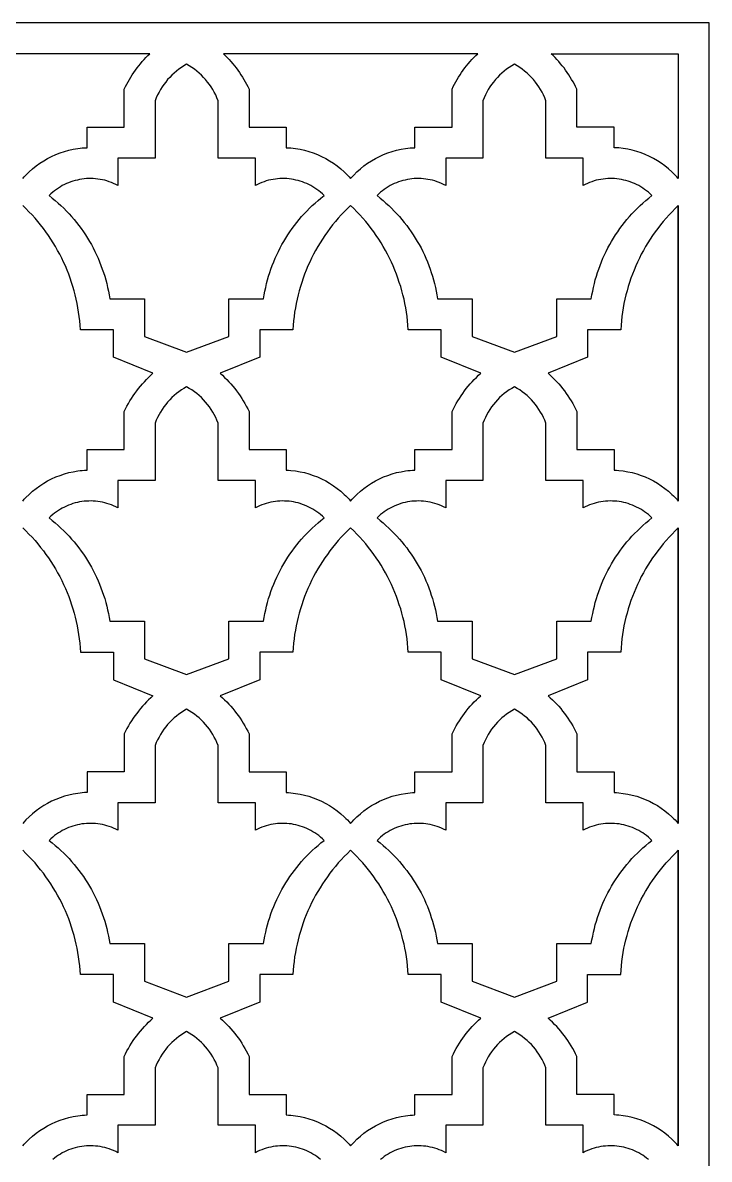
# Model space of a CAD drawing. Extents: x -87 to 87, y -146 to 146.
# Drawn here: x 0 to 86.5, y 2.7 to 145.8 of the extents above; entities that cross this region are included whole.
import ezdxf

# ---------------------------------------------------------------- set-up
doc = ezdxf.new("R2010")
doc.units = 0
doc.layers.get('0').update_dxf_attribs({"linetype": 'CONTINUOUS'})
doc.layers.add('COUCHE_1', color=18, linetype='CONTINUOUS')

msp = doc.modelspace()

# ---------------------------------------------------------------- linework, layer by layer
msp.add_lwpolyline([(-86.5, -145.85), (86.5, -145.85), (86.5, 145.85), (-86.5, 145.85)], close=True)
at = {"layer": 'COUCHE_1'}
for points in [[(0, 126.22), (0.19, 126.44), (0.39, 126.65), (0.81, 127.06), (1.24, 127.45), (1.69, 127.81), (2.15, 128.15), (2.64, 128.46), (3.13, 128.75), (3.64, 129.01), (4.17, 129.25), (4.7, 129.45), (5.25, 129.63), (5.8, 129.79), (6.37, 129.91), (6.94, 130.01), (7.22, 130.05), (7.51, 130.08), (7.8, 130.1), (8.1, 130.11), (8.1, 132.71), (12.79, 132.71), (12.79, 137.49), (12.94, 137.8), (13.1, 138.11), (13.27, 138.41), (13.44, 138.71), (13.62, 139.01), (13.81, 139.3), (14, 139.59), (14.2, 139.87), (14.41, 140.15), (14.62, 140.42), (14.84, 140.69), (15.07, 140.95), (15.3, 141.21), (15.53, 141.46), (15.78, 141.71), (16.03, 141.95), (-16.03, 141.95)], [(0, 85.61), (0.19, 85.83), (0.39, 86.05), (0.81, 86.45), (1.24, 86.84), (1.69, 87.2), (2.15, 87.54), (2.64, 87.85), (3.13, 88.14), (3.64, 88.4), (4.17, 88.64), (4.7, 88.84), (5.25, 89.03), (5.8, 89.18), (6.37, 89.3), (6.94, 89.4), (7.22, 89.44), (7.51, 89.47), (7.8, 89.49), (8.1, 89.5), (8.1, 92.1), (12.79, 92.1), (12.79, 96.88), (12.96, 97.22), (13.13, 97.56), (13.32, 97.89), (13.51, 98.22), (13.71, 98.54), (13.92, 98.86), (14.13, 99.17), (14.36, 99.47), (14.59, 99.77), (14.83, 100.07), (15.08, 100.35), (15.33, 100.64), (15.59, 100.91), (15.86, 101.18), (16.13, 101.44), (16.41, 101.7), (11.43, 103.71), (11.43, 107.18), (7.26, 107.18), (7.23, 107.74), (7.18, 108.29), (7.12, 108.85), (7.04, 109.4), (6.95, 109.94), (6.85, 110.49), (6.74, 111.03), (6.61, 111.57), (6.47, 112.1), (6.32, 112.63), (6.15, 113.15), (5.98, 113.68), (5.79, 114.19), (5.58, 114.7), (5.37, 115.21), (5.15, 115.71), (4.91, 116.21), (4.66, 116.7), (4.4, 117.18), (4.13, 117.66), (3.84, 118.13), (3.55, 118.59), (3.24, 119.05), (2.93, 119.5), (2.6, 119.95), (2.26, 120.38), (1.91, 120.81), (1.55, 121.23), (1.18, 121.65), (0.79, 122.05), (0.4, 122.45), (0, 122.83)], [(0, 82.22), (0.4, 81.84), (0.79, 81.44), (1.18, 81.04), (1.55, 80.62), (1.91, 80.2), (2.26, 79.77), (2.6, 79.34), (2.93, 78.89), (3.24, 78.44), (3.55, 77.98), (3.84, 77.52), (4.13, 77.05), (4.4, 76.57), (4.66, 76.09), (4.91, 75.6), (5.15, 75.1), (5.37, 74.6), (5.58, 74.09), (5.79, 73.58), (5.98, 73.07), (6.15, 72.55), (6.32, 72.02), (6.47, 71.49), (6.61, 70.96), (6.74, 70.42), (6.85, 69.88), (6.95, 69.34), (7.04, 68.79), (7.12, 68.24), (7.18, 67.69), (7.23, 67.13), (7.26, 66.57), (11.43, 66.57), (11.43, 63.1), (16.41, 61.09), (16.13, 60.83), (15.86, 60.57), (15.59, 60.3), (15.33, 60.03), (15.08, 59.75), (14.83, 59.46), (14.59, 59.16), (14.36, 58.86), (14.13, 58.56), (13.92, 58.25), (13.71, 57.93), (13.51, 57.61), (13.32, 57.28), (13.13, 56.95), (12.96, 56.61), (12.79, 56.27), (12.79, 51.49), (8.1, 51.49), (8.1, 48.9), (7.8, 48.88), (7.51, 48.86), (7.22, 48.83), (6.94, 48.79), (6.37, 48.7), (5.8, 48.57), (5.25, 48.42), (4.7, 48.24), (4.17, 48.03), (3.64, 47.79), (3.13, 47.53), (2.64, 47.24), (2.15, 46.93), (1.69, 46.59), (1.24, 46.23), (0.81, 45.85), (0.39, 45.44), (0.19, 45.22), (0, 45)], [(0, 4.4), (0.19, 4.61), (0.39, 4.83), (0.81, 5.24), (1.24, 5.62), (1.69, 5.98), (2.15, 6.32), (2.64, 6.64), (3.13, 6.92), (3.64, 7.18), (4.17, 7.42), (4.7, 7.63), (5.25, 7.81), (5.8, 7.96), (6.37, 8.09), (6.94, 8.18), (7.22, 8.22), (7.51, 8.25), (7.8, 8.27), (8.1, 8.29), (8.1, 10.88), (12.79, 10.88), (12.79, 15.66), (12.96, 16), (13.13, 16.34), (13.32, 16.67), (13.51, 17), (13.71, 17.32), (13.92, 17.64), (14.13, 17.95), (14.36, 18.26), (14.59, 18.55), (14.83, 18.85), (15.08, 19.14), (15.33, 19.42), (15.59, 19.69), (15.86, 19.96), (16.13, 20.23), (16.41, 20.48), (11.43, 22.49), (11.43, 25.96), (7.26, 25.96), (7.23, 26.52), (7.18, 27.08), (7.12, 27.63), (7.04, 28.18), (6.95, 28.73), (6.85, 29.27), (6.74, 29.81), (6.61, 30.35), (6.47, 30.88), (6.32, 31.41), (6.15, 31.94), (5.98, 32.46), (5.79, 32.97), (5.58, 33.49), (5.37, 33.99), (5.15, 34.49), (4.91, 34.99), (4.66, 35.48), (4.4, 35.96), (4.13, 36.44), (3.84, 36.91), (3.55, 37.38), (3.24, 37.83), (2.93, 38.29), (2.6, 38.73), (2.26, 39.17), (1.91, 39.59), (1.55, 40.02), (1.18, 40.43), (0.79, 40.83), (0.4, 41.23), (0, 41.62)], [(37.52, 2.67), (37.29, 2.86), (37.05, 3.03), (36.81, 3.2), (36.56, 3.36), (36.31, 3.5), (36.05, 3.64), (35.79, 3.76), (35.52, 3.87), (35.25, 3.97), (34.97, 4.07), (34.69, 4.15), (34.41, 4.22), (34.13, 4.27), (33.85, 4.32), (33.56, 4.36), (33.27, 4.38), (32.99, 4.4), (32.7, 4.4), (32.41, 4.39), (32.12, 4.37), (31.83, 4.34), (31.54, 4.29), (31.26, 4.24), (30.97, 4.17), (30.69, 4.1), (30.41, 4.01), (30.13, 3.9), (29.85, 3.79), (29.58, 3.67), (29.31, 3.53), (29.31, 6.99), (24.62, 6.99), (24.62, 14.21), (24.47, 14.57), (24.31, 14.92), (24.14, 15.27), (23.95, 15.6), (23.74, 15.93), (23.52, 16.25), (23.29, 16.55), (23.04, 16.85), (22.79, 17.14), (22.52, 17.41), (22.23, 17.67), (21.94, 17.92), (21.63, 18.16), (21.32, 18.38), (20.99, 18.59), (20.65, 18.78), (20.31, 18.59), (19.99, 18.38), (19.67, 18.16), (19.36, 17.92), (19.07, 17.67), (18.79, 17.41), (18.52, 17.14), (18.26, 16.85), (18.01, 16.55), (17.78, 16.25), (17.56, 15.93), (17.36, 15.6), (17.17, 15.27), (16.99, 14.92), (16.83, 14.57), (16.68, 14.21), (16.68, 6.99), (11.99, 6.99), (11.99, 3.53), (11.72, 3.67), (11.45, 3.79), (11.17, 3.9), (10.9, 4.01), (10.61, 4.1), (10.33, 4.17), (10.05, 4.24), (9.76, 4.29), (9.47, 4.34), (9.18, 4.37), (8.89, 4.39), (8.61, 4.4), (8.32, 4.4), (8.03, 4.38), (7.74, 4.36), (7.45, 4.32), (7.17, 4.27), (6.89, 4.22), (6.61, 4.15), (6.33, 4.07), (6.06, 3.97), (5.78, 3.87), (5.52, 3.76), (5.25, 3.64), (4.99, 3.5), (4.74, 3.36), (4.49, 3.2), (4.25, 3.03), (4.01, 2.86), (3.78, 2.67)], [(78.83, 2.67), (78.59, 2.86), (78.36, 3.03), (78.11, 3.2), (77.86, 3.36), (77.61, 3.5), (77.35, 3.64), (77.09, 3.76), (76.82, 3.87), (76.55, 3.97), (76.27, 4.07), (76, 4.15), (75.72, 4.22), (75.43, 4.27), (75.15, 4.32), (74.86, 4.36), (74.58, 4.38), (74.29, 4.4), (74, 4.4), (73.71, 4.39), (73.42, 4.37), (73.13, 4.34), (72.85, 4.29), (72.56, 4.24), (72.27, 4.17), (71.99, 4.1), (71.71, 4.01), (71.43, 3.9), (71.15, 3.79), (70.88, 3.67), (70.61, 3.53), (70.61, 6.99), (65.92, 6.99), (65.92, 14.21), (65.77, 14.57), (65.61, 14.92), (65.44, 15.27), (65.25, 15.6), (65.04, 15.93), (64.82, 16.25), (64.59, 16.55), (64.35, 16.85), (64.09, 17.14), (63.82, 17.41), (63.54, 17.67), (63.24, 17.92), (62.93, 18.16), (62.62, 18.38), (62.29, 18.59), (61.95, 18.78), (61.62, 18.59), (61.29, 18.38), (60.97, 18.16), (60.67, 17.92), (60.37, 17.67), (60.09, 17.41), (59.82, 17.14), (59.56, 16.85), (59.31, 16.55), (59.08, 16.25), (58.86, 15.93), (58.66, 15.6), (58.47, 15.27), (58.29, 14.92), (58.13, 14.57), (57.99, 14.21), (57.99, 6.99), (53.29, 6.99), (53.29, 3.53), (53.03, 3.67), (52.75, 3.79), (52.48, 3.9), (52.2, 4.01), (51.92, 4.1), (51.63, 4.17), (51.35, 4.24), (51.06, 4.29), (50.77, 4.34), (50.49, 4.37), (50.2, 4.39), (49.91, 4.4), (49.62, 4.4), (49.33, 4.38), (49.04, 4.36), (48.76, 4.32), (48.47, 4.27), (48.19, 4.22), (47.91, 4.15), (47.63, 4.07), (47.36, 3.97), (47.09, 3.87), (46.82, 3.76), (46.56, 3.64), (46.3, 3.5), (46.04, 3.36), (45.79, 3.2), (45.55, 3.03), (45.31, 2.86), (45.08, 2.67)]]:
    msp.add_lwpolyline(points, dxfattribs=at)
for points in [[(25.28, 141.95), (25.52, 141.71), (25.77, 141.46), (26.01, 141.21), (26.24, 140.95), (26.46, 140.69), (26.68, 140.42), (26.89, 140.15), (27.1, 139.87), (27.3, 139.59), (27.49, 139.3), (27.68, 139.01), (27.86, 138.71), (28.03, 138.41), (28.2, 138.11), (28.36, 137.8), (28.51, 137.49), (28.51, 132.71), (33.21, 132.71), (33.21, 130.11), (33.5, 130.1), (33.79, 130.08), (34.37, 130.01), (34.94, 129.91), (35.5, 129.79), (36.06, 129.63), (36.6, 129.45), (37.14, 129.25), (37.66, 129.01), (38.17, 128.75), (38.67, 128.46), (39.15, 128.15), (39.61, 127.81), (40.06, 127.45), (40.5, 127.06), (40.71, 126.86), (40.91, 126.65), (41.11, 126.44), (41.3, 126.22), (41.5, 126.44), (41.7, 126.65), (42.11, 127.06), (42.54, 127.45), (42.99, 127.81), (43.46, 128.15), (43.94, 128.46), (44.44, 128.75), (44.95, 129.01), (45.47, 129.25), (46, 129.45), (46.55, 129.63), (47.1, 129.79), (47.67, 129.91), (48.24, 130.01), (48.53, 130.05), (48.82, 130.08), (49.11, 130.1), (49.4, 130.11), (49.4, 132.71), (54.09, 132.71), (54.09, 137.49), (54.24, 137.8), (54.4, 138.11), (54.57, 138.41), (54.74, 138.71), (54.92, 139.01), (55.11, 139.3), (55.3, 139.59), (55.5, 139.87), (55.71, 140.15), (55.92, 140.42), (56.14, 140.69), (56.37, 140.95), (56.6, 141.21), (56.84, 141.46), (57.08, 141.71), (57.33, 141.95)], [(66.58, 141.95), (82.6, 141.95), (82.6, 126.22), (82.41, 126.44), (82.21, 126.65), (82.01, 126.86), (81.8, 127.06), (81.37, 127.45), (80.92, 127.81), (80.45, 128.15), (79.97, 128.46), (79.47, 128.75), (78.96, 129.01), (78.44, 129.25), (77.9, 129.45), (77.36, 129.63), (76.8, 129.79), (76.24, 129.91), (75.67, 130.01), (75.09, 130.08), (74.8, 130.1), (74.51, 130.11), (74.51, 132.71), (69.82, 132.71), (69.82, 137.49), (69.66, 137.8), (69.5, 138.11), (69.34, 138.41), (69.16, 138.71), (68.98, 139.01), (68.8, 139.3), (68.6, 139.59), (68.4, 139.87), (68.2, 140.15), (67.98, 140.42), (67.76, 140.69), (67.54, 140.95), (67.31, 141.21), (67.07, 141.46), (66.83, 141.71)], [(3.34, 124.08), (3.72, 123.77), (4.1, 123.46), (4.46, 123.14), (4.82, 122.81), (5.17, 122.48), (5.51, 122.13), (5.84, 121.78), (6.16, 121.43), (6.48, 121.06), (6.78, 120.69), (7.07, 120.31), (7.36, 119.92), (7.64, 119.53), (7.9, 119.13), (8.16, 118.73), (8.41, 118.31), (8.65, 117.9), (8.87, 117.48), (9.09, 117.05), (9.3, 116.61), (9.5, 116.18), (9.68, 115.73), (9.86, 115.29), (10.03, 114.83), (10.18, 114.38), (10.33, 113.92), (10.46, 113.45), (10.58, 112.99), (10.7, 112.51), (10.8, 112.04), (10.89, 111.56), (10.96, 111.08), (15.33, 111.08), (15.33, 106.34), (20.65, 104.35), (25.97, 106.34), (25.97, 111.08), (30.34, 111.08), (30.42, 111.56), (30.51, 112.04), (30.61, 112.51), (30.72, 112.99), (30.84, 113.45), (30.98, 113.92), (31.12, 114.38), (31.28, 114.83), (31.44, 115.29), (31.62, 115.73), (31.81, 116.18), (32, 116.61), (32.21, 117.05), (32.43, 117.48), (32.66, 117.9), (32.89, 118.31), (33.14, 118.73), (33.4, 119.13), (33.67, 119.53), (33.94, 119.92), (34.23, 120.31), (34.52, 120.69), (34.83, 121.06), (35.14, 121.43), (35.46, 121.78), (35.79, 122.13), (36.13, 122.48), (36.48, 122.81), (36.84, 123.14), (37.21, 123.46), (37.58, 123.77), (37.97, 124.08), (37.75, 124.3), (37.52, 124.49), (37.29, 124.68), (37.05, 124.86), (36.81, 125.03), (36.56, 125.18), (36.31, 125.33), (36.05, 125.46), (35.79, 125.59), (35.52, 125.7), (35.25, 125.8), (34.97, 125.89), (34.69, 125.97), (34.41, 126.04), (34.13, 126.1), (33.85, 126.15), (33.56, 126.18), (33.27, 126.21), (32.99, 126.22), (32.7, 126.22), (32.41, 126.22), (32.12, 126.2), (31.83, 126.16), (31.54, 126.12), (31.26, 126.07), (30.97, 126), (30.69, 125.92), (30.41, 125.83), (30.13, 125.73), (29.85, 125.62), (29.58, 125.49), (29.31, 125.35), (29.31, 128.81), (24.62, 128.81), (24.62, 136.03), (24.47, 136.4), (24.31, 136.75), (24.14, 137.09), (23.95, 137.43), (23.74, 137.76), (23.52, 138.07), (23.29, 138.38), (23.04, 138.68), (22.79, 138.96), (22.52, 139.23), (22.23, 139.5), (21.94, 139.75), (21.63, 139.98), (21.32, 140.2), (20.99, 140.41), (20.65, 140.61), (20.31, 140.41), (19.99, 140.2), (19.67, 139.98), (19.36, 139.75), (19.07, 139.5), (18.79, 139.23), (18.52, 138.96), (18.26, 138.68), (18.01, 138.38), (17.78, 138.07), (17.56, 137.76), (17.36, 137.43), (17.17, 137.09), (16.99, 136.75), (16.83, 136.4), (16.68, 136.03), (16.68, 128.81), (11.99, 128.81), (11.99, 125.35), (11.72, 125.49), (11.45, 125.62), (11.17, 125.73), (10.9, 125.83), (10.61, 125.92), (10.33, 126), (10.05, 126.07), (9.76, 126.12), (9.47, 126.16), (9.18, 126.2), (8.89, 126.22), (8.61, 126.22), (8.32, 126.22), (8.03, 126.21), (7.74, 126.18), (7.45, 126.15), (7.17, 126.1), (6.89, 126.04), (6.61, 125.97), (6.33, 125.89), (6.06, 125.8), (5.78, 125.7), (5.52, 125.59), (5.25, 125.46), (4.99, 125.33), (4.74, 125.18), (4.49, 125.03), (4.25, 124.86), (4.01, 124.68), (3.78, 124.49), (3.55, 124.3)], [(52.27, 111.08), (56.63, 111.08), (56.63, 106.34), (61.95, 104.35), (67.28, 106.34), (67.28, 111.08), (71.64, 111.08), (71.72, 111.56), (71.81, 112.04), (71.91, 112.51), (72.02, 112.99), (72.14, 113.45), (72.28, 113.92), (72.42, 114.38), (72.58, 114.83), (72.74, 115.29), (72.92, 115.73), (73.11, 116.18), (73.31, 116.61), (73.51, 117.05), (73.73, 117.48), (73.96, 117.9), (74.2, 118.31), (74.44, 118.73), (74.7, 119.13), (74.97, 119.53), (75.24, 119.92), (75.53, 120.31), (75.82, 120.69), (76.13, 121.06), (76.44, 121.43), (76.76, 121.78), (77.1, 122.13), (77.44, 122.48), (77.78, 122.81), (78.14, 123.14), (78.51, 123.46), (78.88, 123.77), (79.27, 124.08), (79.05, 124.3), (78.83, 124.49), (78.59, 124.68), (78.36, 124.86), (78.11, 125.03), (77.86, 125.18), (77.61, 125.33), (77.35, 125.46), (77.09, 125.59), (76.82, 125.7), (76.55, 125.8), (76.27, 125.89), (76, 125.97), (75.72, 126.04), (75.43, 126.1), (75.15, 126.15), (74.86, 126.18), (74.58, 126.21), (74.29, 126.22), (74, 126.22), (73.71, 126.22), (73.42, 126.2), (73.13, 126.16), (72.85, 126.12), (72.56, 126.07), (72.27, 126), (71.99, 125.92), (71.71, 125.83), (71.43, 125.73), (71.15, 125.62), (70.88, 125.49), (70.61, 125.35), (70.61, 128.81), (65.92, 128.81), (65.92, 136.03), (65.77, 136.4), (65.61, 136.75), (65.44, 137.09), (65.25, 137.43), (65.04, 137.76), (64.82, 138.07), (64.59, 138.38), (64.35, 138.68), (64.09, 138.96), (63.82, 139.23), (63.54, 139.5), (63.24, 139.75), (62.93, 139.98), (62.62, 140.2), (62.29, 140.41), (61.95, 140.61), (61.62, 140.41), (61.29, 140.2), (60.97, 139.98), (60.67, 139.75), (60.37, 139.5), (60.09, 139.23), (59.82, 138.96), (59.56, 138.68), (59.31, 138.38), (59.08, 138.07), (58.86, 137.76), (58.66, 137.43), (58.47, 137.09), (58.29, 136.75), (58.13, 136.4), (57.99, 136.03), (57.99, 128.81), (53.29, 128.81), (53.29, 125.35), (53.03, 125.49), (52.75, 125.62), (52.48, 125.73), (52.2, 125.83), (51.92, 125.92), (51.63, 126), (51.35, 126.07), (51.06, 126.12), (50.77, 126.16), (50.49, 126.2), (50.2, 126.22), (49.91, 126.22), (49.62, 126.22), (49.33, 126.21), (49.04, 126.18), (48.76, 126.15), (48.47, 126.1), (48.19, 126.04), (47.91, 125.97), (47.63, 125.89), (47.36, 125.8), (47.09, 125.7), (46.82, 125.59), (46.56, 125.46), (46.3, 125.33), (46.04, 125.18), (45.79, 125.03), (45.55, 124.86), (45.31, 124.68), (45.08, 124.49), (44.85, 124.3), (44.64, 124.08), (45.03, 123.77), (45.4, 123.46), (45.76, 123.14), (46.12, 122.81), (46.47, 122.48), (46.81, 122.13), (47.14, 121.78), (47.46, 121.43), (47.78, 121.06), (48.08, 120.69), (48.38, 120.31), (48.66, 119.92), (48.94, 119.53), (49.21, 119.13), (49.46, 118.73), (49.71, 118.31), (49.95, 117.9), (50.18, 117.48), (50.39, 117.05), (50.6, 116.61), (50.8, 116.18), (50.99, 115.73), (51.16, 115.29), (51.33, 114.83), (51.48, 114.38), (51.63, 113.92), (51.76, 113.45), (51.89, 112.99), (52, 112.51), (52.1, 112.04), (52.19, 111.56)], [(33.21, 89.5), (33.5, 89.49), (33.79, 89.47), (34.37, 89.4), (34.94, 89.3), (35.5, 89.18), (36.06, 89.03), (36.6, 88.84), (37.14, 88.64), (37.66, 88.4), (38.17, 88.14), (38.67, 87.85), (39.15, 87.54), (39.61, 87.2), (40.06, 86.84), (40.5, 86.45), (40.71, 86.25), (40.91, 86.05), (41.11, 85.83), (41.3, 85.61), (41.5, 85.83), (41.7, 86.05), (42.11, 86.45), (42.54, 86.84), (42.99, 87.2), (43.46, 87.54), (43.94, 87.85), (44.44, 88.14), (44.95, 88.4), (45.47, 88.64), (46, 88.84), (46.55, 89.03), (47.1, 89.18), (47.67, 89.3), (48.24, 89.4), (48.53, 89.44), (48.82, 89.47), (49.11, 89.49), (49.4, 89.5), (49.4, 92.1), (54.09, 92.1), (54.09, 96.88), (54.26, 97.22), (54.43, 97.56), (54.62, 97.89), (54.81, 98.22), (55.01, 98.54), (55.22, 98.86), (55.44, 99.17), (55.66, 99.47), (55.89, 99.77), (56.13, 100.07), (56.38, 100.35), (56.63, 100.64), (56.89, 100.91), (57.16, 101.18), (57.43, 101.44), (57.72, 101.7), (52.73, 103.71), (52.73, 107.18), (48.57, 107.18), (48.53, 107.74), (48.48, 108.29), (48.42, 108.85), (48.34, 109.4), (48.25, 109.94), (48.15, 110.49), (48.04, 111.03), (47.91, 111.57), (47.77, 112.1), (47.62, 112.63), (47.45, 113.15), (47.28, 113.68), (47.09, 114.19), (46.89, 114.7), (46.67, 115.21), (46.45, 115.71), (46.21, 116.21), (45.96, 116.7), (45.7, 117.18), (45.43, 117.66), (45.15, 118.13), (44.85, 118.59), (44.55, 119.05), (44.23, 119.5), (43.9, 119.95), (43.56, 120.38), (43.21, 120.81), (42.85, 121.23), (42.48, 121.65), (42.1, 122.05), (41.7, 122.45), (41.3, 122.83), (40.9, 122.45), (40.51, 122.05), (40.13, 121.65), (39.75, 121.23), (39.39, 120.81), (39.04, 120.38), (38.7, 119.95), (38.38, 119.5), (38.06, 119.05), (37.75, 118.59), (37.46, 118.13), (37.18, 117.66), (36.9, 117.18), (36.64, 116.7), (36.39, 116.21), (36.16, 115.71), (35.93, 115.21), (35.72, 114.7), (35.52, 114.19), (35.33, 113.68), (35.15, 113.15), (34.99, 112.63), (34.83, 112.1), (34.69, 111.57), (34.57, 111.03), (34.45, 110.49), (34.35, 109.94), (34.26, 109.4), (34.19, 108.85), (34.12, 108.29), (34.07, 107.74), (34.04, 107.18), (29.87, 107.18), (29.87, 103.71), (24.89, 101.7), (25.17, 101.44), (25.44, 101.18), (25.71, 100.91), (25.97, 100.64), (26.23, 100.35), (26.47, 100.07), (26.71, 99.77), (26.94, 99.47), (27.17, 99.17), (27.38, 98.86), (27.59, 98.54), (27.79, 98.22), (27.99, 97.89), (28.17, 97.56), (28.35, 97.22), (28.51, 96.88), (28.51, 92.1), (33.21, 92.1)], [(82.6, 85.61), (82.6, 122.83), (82.2, 122.45), (81.81, 122.05), (81.43, 121.65), (81.06, 121.23), (80.7, 120.81), (80.35, 120.38), (80.01, 119.95), (79.68, 119.5), (79.36, 119.05), (79.06, 118.59), (78.76, 118.13), (78.48, 117.66), (78.21, 117.18), (77.94, 116.7), (77.7, 116.21), (77.46, 115.71), (77.23, 115.21), (77.02, 114.7), (76.82, 114.19), (76.63, 113.68), (76.45, 113.15), (76.29, 112.63), (76.14, 112.1), (76, 111.57), (75.87, 111.03), (75.75, 110.49), (75.65, 109.94), (75.56, 109.4), (75.49, 108.85), (75.43, 108.29), (75.38, 107.74), (75.34, 107.18), (71.17, 107.18), (71.17, 103.71), (66.19, 101.7), (66.47, 101.44), (66.75, 101.18), (67.01, 100.91), (67.28, 100.64), (67.53, 100.35), (67.78, 100.07), (68.01, 99.77), (68.25, 99.47), (68.47, 99.17), (68.69, 98.86), (68.9, 98.54), (69.1, 98.22), (69.29, 97.89), (69.47, 97.56), (69.65, 97.22), (69.82, 96.88), (69.82, 92.1), (74.51, 92.1), (74.51, 89.5), (74.8, 89.49), (75.09, 89.47), (75.67, 89.4), (76.24, 89.3), (76.8, 89.18), (77.36, 89.03), (77.9, 88.84), (78.44, 88.64), (78.96, 88.4), (79.47, 88.14), (79.97, 87.85), (80.45, 87.54), (80.92, 87.2), (81.37, 86.84), (81.8, 86.45), (82.01, 86.25), (82.21, 86.05), (82.41, 85.83), (82.6, 85.61), (82.6, 122.83)], [(10.96, 70.47), (15.33, 70.47), (15.33, 65.73), (20.65, 63.74), (25.97, 65.73), (25.97, 70.47), (30.34, 70.47), (30.42, 70.95), (30.51, 71.43), (30.61, 71.9), (30.72, 72.38), (30.84, 72.84), (30.98, 73.31), (31.12, 73.77), (31.28, 74.23), (31.44, 74.68), (31.62, 75.13), (31.81, 75.57), (32, 76.01), (32.21, 76.44), (32.43, 76.87), (32.66, 77.29), (32.89, 77.71), (33.14, 78.12), (33.4, 78.52), (33.67, 78.92), (33.94, 79.31), (34.23, 79.7), (34.52, 80.08), (34.83, 80.45), (35.14, 80.82), (35.46, 81.18), (35.79, 81.53), (36.13, 81.87), (36.48, 82.21), (36.84, 82.53), (37.21, 82.85), (37.58, 83.16), (37.97, 83.47), (37.75, 83.69), (37.52, 83.89), (37.29, 84.07), (37.05, 84.25), (36.81, 84.42), (36.56, 84.57), (36.31, 84.72), (36.05, 84.85), (35.79, 84.98), (35.52, 85.09), (35.25, 85.19), (34.97, 85.28), (34.69, 85.36), (34.41, 85.43), (34.13, 85.49), (33.85, 85.54), (33.56, 85.58), (33.27, 85.6), (32.99, 85.61), (32.7, 85.62), (32.41, 85.61), (32.12, 85.59), (31.83, 85.56), (31.54, 85.51), (31.26, 85.46), (30.97, 85.39), (30.69, 85.31), (30.41, 85.22), (30.13, 85.12), (29.85, 85.01), (29.58, 84.88), (29.31, 84.75), (29.31, 88.2), (24.62, 88.2), (24.62, 95.43), (24.47, 95.79), (24.31, 96.14), (24.14, 96.49), (23.95, 96.82), (23.74, 97.15), (23.52, 97.47), (23.29, 97.77), (23.04, 98.07), (22.79, 98.35), (22.52, 98.63), (22.23, 98.89), (21.94, 99.14), (21.63, 99.37), (21.32, 99.6), (20.99, 99.8), (20.65, 100), (20.31, 99.8), (19.99, 99.6), (19.67, 99.37), (19.36, 99.14), (19.07, 98.89), (18.79, 98.63), (18.52, 98.35), (18.26, 98.07), (18.01, 97.77), (17.78, 97.47), (17.56, 97.15), (17.36, 96.82), (17.17, 96.49), (16.99, 96.14), (16.83, 95.79), (16.68, 95.43), (16.68, 88.2), (11.99, 88.2), (11.99, 84.75), (11.72, 84.88), (11.45, 85.01), (11.17, 85.12), (10.9, 85.22), (10.61, 85.31), (10.33, 85.39), (10.05, 85.46), (9.76, 85.51), (9.47, 85.56), (9.18, 85.59), (8.89, 85.61), (8.61, 85.62), (8.32, 85.61), (8.03, 85.6), (7.74, 85.58), (7.45, 85.54), (7.17, 85.49), (6.89, 85.43), (6.61, 85.36), (6.33, 85.28), (6.06, 85.19), (5.78, 85.09), (5.52, 84.98), (5.25, 84.85), (4.99, 84.72), (4.74, 84.57), (4.49, 84.42), (4.25, 84.25), (4.01, 84.07), (3.78, 83.89), (3.55, 83.69), (3.34, 83.47), (3.72, 83.16), (4.1, 82.85), (4.46, 82.53), (4.82, 82.21), (5.17, 81.87), (5.51, 81.53), (5.84, 81.18), (6.16, 80.82), (6.48, 80.45), (6.78, 80.08), (7.07, 79.7), (7.36, 79.31), (7.64, 78.92), (7.9, 78.52), (8.16, 78.12), (8.41, 77.71), (8.65, 77.29), (8.87, 76.87), (9.09, 76.44), (9.3, 76.01), (9.5, 75.57), (9.68, 75.13), (9.86, 74.68), (10.03, 74.23), (10.18, 73.77), (10.33, 73.31), (10.46, 72.84), (10.58, 72.38), (10.7, 71.9), (10.8, 71.43), (10.89, 70.95)], [(52.27, 70.47), (56.63, 70.47), (56.63, 65.73), (61.95, 63.74), (67.28, 65.73), (67.28, 70.47), (71.64, 70.47), (71.72, 70.95), (71.81, 71.43), (71.91, 71.9), (72.02, 72.38), (72.14, 72.84), (72.28, 73.31), (72.42, 73.77), (72.58, 74.23), (72.74, 74.68), (72.92, 75.13), (73.11, 75.57), (73.31, 76.01), (73.51, 76.44), (73.73, 76.87), (73.96, 77.29), (74.2, 77.71), (74.44, 78.12), (74.7, 78.52), (74.97, 78.92), (75.24, 79.31), (75.53, 79.7), (75.82, 80.08), (76.13, 80.45), (76.44, 80.82), (76.76, 81.18), (77.1, 81.53), (77.44, 81.87), (77.78, 82.21), (78.14, 82.53), (78.51, 82.85), (78.88, 83.16), (79.27, 83.47), (79.05, 83.69), (78.83, 83.89), (78.59, 84.07), (78.36, 84.25), (78.11, 84.42), (77.86, 84.57), (77.61, 84.72), (77.35, 84.85), (77.09, 84.98), (76.82, 85.09), (76.55, 85.19), (76.27, 85.28), (76, 85.36), (75.72, 85.43), (75.43, 85.49), (75.15, 85.54), (74.86, 85.58), (74.58, 85.6), (74.29, 85.61), (74, 85.62), (73.71, 85.61), (73.42, 85.59), (73.13, 85.56), (72.85, 85.51), (72.56, 85.46), (72.27, 85.39), (71.99, 85.31), (71.71, 85.22), (71.43, 85.12), (71.15, 85.01), (70.88, 84.88), (70.61, 84.75), (70.61, 88.2), (65.92, 88.2), (65.92, 95.43), (65.77, 95.79), (65.61, 96.14), (65.44, 96.49), (65.25, 96.82), (65.04, 97.15), (64.82, 97.47), (64.59, 97.77), (64.35, 98.07), (64.09, 98.35), (63.82, 98.63), (63.54, 98.89), (63.24, 99.14), (62.93, 99.37), (62.62, 99.6), (62.29, 99.8), (61.95, 100), (61.62, 99.8), (61.29, 99.6), (60.97, 99.37), (60.67, 99.14), (60.37, 98.89), (60.09, 98.63), (59.82, 98.35), (59.56, 98.07), (59.31, 97.77), (59.08, 97.47), (58.86, 97.15), (58.66, 96.82), (58.47, 96.49), (58.29, 96.14), (58.13, 95.79), (57.99, 95.43), (57.99, 88.2), (53.29, 88.2), (53.29, 84.75), (53.03, 84.88), (52.75, 85.01), (52.48, 85.12), (52.2, 85.22), (51.92, 85.31), (51.63, 85.39), (51.35, 85.46), (51.06, 85.51), (50.77, 85.56), (50.49, 85.59), (50.2, 85.61), (49.91, 85.62), (49.62, 85.61), (49.33, 85.6), (49.04, 85.58), (48.76, 85.54), (48.47, 85.49), (48.19, 85.43), (47.91, 85.36), (47.63, 85.28), (47.36, 85.19), (47.09, 85.09), (46.82, 84.98), (46.56, 84.85), (46.3, 84.72), (46.04, 84.57), (45.79, 84.42), (45.55, 84.25), (45.31, 84.07), (45.08, 83.89), (44.85, 83.69), (44.64, 83.47), (45.03, 83.16), (45.4, 82.85), (45.76, 82.53), (46.12, 82.21), (46.47, 81.87), (46.81, 81.53), (47.14, 81.18), (47.46, 80.82), (47.78, 80.45), (48.08, 80.08), (48.38, 79.7), (48.66, 79.31), (48.94, 78.92), (49.21, 78.52), (49.46, 78.12), (49.71, 77.71), (49.95, 77.29), (50.18, 76.87), (50.39, 76.44), (50.6, 76.01), (50.8, 75.57), (50.99, 75.13), (51.16, 74.68), (51.33, 74.23), (51.48, 73.77), (51.63, 73.31), (51.76, 72.84), (51.89, 72.38), (52, 71.9), (52.1, 71.43), (52.19, 70.95)], [(33.21, 48.9), (33.5, 48.88), (33.79, 48.86), (34.37, 48.79), (34.94, 48.7), (35.5, 48.57), (36.06, 48.42), (36.6, 48.24), (37.14, 48.03), (37.66, 47.79), (38.17, 47.53), (38.67, 47.24), (39.15, 46.93), (39.61, 46.59), (40.06, 46.23), (40.5, 45.85), (40.71, 45.64), (40.91, 45.44), (41.11, 45.22), (41.3, 45), (41.5, 45.22), (41.7, 45.44), (42.11, 45.85), (42.54, 46.23), (42.99, 46.59), (43.46, 46.93), (43.94, 47.24), (44.44, 47.53), (44.95, 47.79), (45.47, 48.03), (46, 48.24), (46.55, 48.42), (47.1, 48.57), (47.67, 48.7), (48.24, 48.79), (48.53, 48.83), (48.82, 48.86), (49.11, 48.88), (49.4, 48.9), (49.4, 51.49), (54.09, 51.49), (54.09, 56.27), (54.26, 56.61), (54.43, 56.95), (54.62, 57.28), (54.81, 57.61), (55.01, 57.93), (55.22, 58.25), (55.44, 58.56), (55.66, 58.86), (55.89, 59.16), (56.13, 59.46), (56.38, 59.75), (56.63, 60.03), (56.89, 60.3), (57.16, 60.57), (57.43, 60.83), (57.72, 61.09), (52.73, 63.1), (52.73, 66.57), (48.57, 66.57), (48.53, 67.13), (48.48, 67.69), (48.42, 68.24), (48.34, 68.79), (48.25, 69.34), (48.15, 69.88), (48.04, 70.42), (47.91, 70.96), (47.77, 71.49), (47.62, 72.02), (47.45, 72.55), (47.28, 73.07), (47.09, 73.58), (46.89, 74.09), (46.67, 74.6), (46.45, 75.1), (46.21, 75.6), (45.96, 76.09), (45.7, 76.57), (45.43, 77.05), (45.15, 77.52), (44.85, 77.98), (44.55, 78.44), (44.23, 78.89), (43.9, 79.34), (43.56, 79.77), (43.21, 80.2), (42.85, 80.62), (42.48, 81.04), (42.1, 81.44), (41.7, 81.84), (41.3, 82.22), (40.9, 81.84), (40.51, 81.44), (40.13, 81.04), (39.75, 80.62), (39.39, 80.2), (39.04, 79.77), (38.7, 79.34), (38.38, 78.89), (38.06, 78.44), (37.75, 77.98), (37.46, 77.52), (37.18, 77.05), (36.9, 76.57), (36.64, 76.09), (36.39, 75.6), (36.16, 75.1), (35.93, 74.6), (35.72, 74.09), (35.52, 73.58), (35.33, 73.07), (35.15, 72.55), (34.99, 72.02), (34.83, 71.49), (34.69, 70.96), (34.57, 70.42), (34.45, 69.88), (34.35, 69.34), (34.26, 68.79), (34.19, 68.24), (34.12, 67.69), (34.07, 67.13), (34.04, 66.57), (29.87, 66.57), (29.87, 63.1), (24.89, 61.09), (25.17, 60.83), (25.44, 60.57), (25.71, 60.3), (25.97, 60.03), (26.23, 59.75), (26.47, 59.46), (26.71, 59.16), (26.94, 58.86), (27.17, 58.56), (27.38, 58.25), (27.59, 57.93), (27.79, 57.61), (27.99, 57.28), (28.17, 56.95), (28.35, 56.61), (28.51, 56.27), (28.51, 51.49), (33.21, 51.49)], [(82.6, 45), (82.6, 82.22), (82.2, 81.84), (81.81, 81.44), (81.43, 81.04), (81.06, 80.62), (80.7, 80.2), (80.35, 79.77), (80.01, 79.34), (79.68, 78.89), (79.36, 78.44), (79.06, 77.98), (78.76, 77.52), (78.48, 77.05), (78.21, 76.57), (77.94, 76.09), (77.7, 75.6), (77.46, 75.1), (77.23, 74.6), (77.02, 74.09), (76.82, 73.58), (76.63, 73.07), (76.45, 72.55), (76.29, 72.02), (76.14, 71.49), (76, 70.96), (75.87, 70.42), (75.75, 69.88), (75.65, 69.34), (75.56, 68.79), (75.49, 68.24), (75.43, 67.69), (75.38, 67.13), (75.34, 66.57), (71.17, 66.57), (71.17, 63.1), (66.19, 61.09), (66.47, 60.83), (66.75, 60.57), (67.01, 60.3), (67.28, 60.03), (67.53, 59.75), (67.78, 59.46), (68.01, 59.16), (68.25, 58.86), (68.47, 58.56), (68.69, 58.25), (68.9, 57.93), (69.1, 57.61), (69.29, 57.28), (69.47, 56.95), (69.65, 56.61), (69.82, 56.27), (69.82, 51.49), (74.51, 51.49), (74.51, 48.9), (74.8, 48.88), (75.09, 48.86), (75.67, 48.79), (76.24, 48.7), (76.8, 48.57), (77.36, 48.42), (77.9, 48.24), (78.44, 48.03), (78.96, 47.79), (79.47, 47.53), (79.97, 47.24), (80.45, 46.93), (80.92, 46.59), (81.37, 46.23), (81.8, 45.85), (82.01, 45.64), (82.21, 45.44), (82.41, 45.22), (82.6, 45), (82.6, 82.22)], [(10.96, 29.86), (15.33, 29.86), (15.33, 25.12), (20.65, 23.13), (25.97, 25.12), (25.97, 29.86), (30.34, 29.86), (30.42, 30.34), (30.51, 30.82), (30.61, 31.3), (30.72, 31.77), (30.84, 32.24), (30.98, 32.7), (31.12, 33.16), (31.28, 33.62), (31.44, 34.07), (31.62, 34.52), (31.81, 34.96), (32, 35.4), (32.21, 35.83), (32.43, 36.26), (32.66, 36.68), (32.89, 37.1), (33.14, 37.51), (33.4, 37.91), (33.67, 38.31), (33.94, 38.7), (34.23, 39.09), (34.52, 39.47), (34.83, 39.84), (35.14, 40.21), (35.46, 40.57), (35.79, 40.92), (36.13, 41.26), (36.48, 41.6), (36.84, 41.92), (37.21, 42.24), (37.58, 42.56), (37.97, 42.87), (37.75, 43.08), (37.52, 43.28), (37.29, 43.46), (37.05, 43.64), (36.81, 43.81), (36.56, 43.96), (36.31, 44.11), (36.05, 44.24), (35.79, 44.37), (35.52, 44.48), (35.25, 44.58), (34.97, 44.67), (34.69, 44.76), (34.41, 44.82), (34.13, 44.88), (33.85, 44.93), (33.56, 44.97), (33.27, 44.99), (32.99, 45.01), (32.7, 45.01), (32.41, 45), (32.12, 44.98), (31.83, 44.95), (31.54, 44.9), (31.26, 44.85), (30.97, 44.78), (30.69, 44.7), (30.41, 44.61), (30.13, 44.51), (29.85, 44.4), (29.58, 44.27), (29.31, 44.14), (29.31, 47.59), (24.62, 47.59), (24.62, 54.82), (24.47, 55.18), (24.31, 55.53), (24.14, 55.88), (23.95, 56.21), (23.74, 56.54), (23.52, 56.86), (23.29, 57.16), (23.04, 57.46), (22.79, 57.74), (22.52, 58.02), (22.23, 58.28), (21.94, 58.53), (21.63, 58.76), (21.32, 58.99), (20.99, 59.2), (20.65, 59.39), (20.31, 59.2), (19.99, 58.99), (19.67, 58.76), (19.36, 58.53), (19.07, 58.28), (18.79, 58.02), (18.52, 57.74), (18.26, 57.46), (18.01, 57.16), (17.78, 56.86), (17.56, 56.54), (17.36, 56.21), (17.17, 55.88), (16.99, 55.53), (16.83, 55.18), (16.68, 54.82), (16.68, 47.59), (11.99, 47.59), (11.99, 44.14), (11.72, 44.27), (11.45, 44.4), (11.17, 44.51), (10.9, 44.61), (10.61, 44.7), (10.33, 44.78), (10.05, 44.85), (9.76, 44.9), (9.47, 44.95), (9.18, 44.98), (8.89, 45), (8.61, 45.01), (8.32, 45.01), (8.03, 44.99), (7.74, 44.97), (7.45, 44.93), (7.17, 44.88), (6.89, 44.82), (6.61, 44.76), (6.33, 44.67), (6.06, 44.58), (5.78, 44.48), (5.52, 44.37), (5.25, 44.24), (4.99, 44.11), (4.74, 43.96), (4.49, 43.81), (4.25, 43.64), (4.01, 43.46), (3.78, 43.28), (3.55, 43.08), (3.34, 42.87), (3.72, 42.56), (4.1, 42.24), (4.46, 41.92), (4.82, 41.6), (5.17, 41.26), (5.51, 40.92), (5.84, 40.57), (6.16, 40.21), (6.48, 39.84), (6.78, 39.47), (7.07, 39.09), (7.36, 38.7), (7.64, 38.31), (7.9, 37.91), (8.16, 37.51), (8.41, 37.1), (8.65, 36.68), (8.87, 36.26), (9.09, 35.83), (9.3, 35.4), (9.5, 34.96), (9.68, 34.52), (9.86, 34.07), (10.03, 33.62), (10.18, 33.16), (10.33, 32.7), (10.46, 32.24), (10.58, 31.77), (10.7, 31.3), (10.8, 30.82), (10.89, 30.34)], [(52.27, 29.86), (56.63, 29.86), (56.63, 25.12), (61.95, 23.13), (67.28, 25.12), (67.28, 29.86), (71.64, 29.86), (71.72, 30.34), (71.81, 30.82), (71.91, 31.3), (72.02, 31.77), (72.14, 32.24), (72.28, 32.7), (72.42, 33.16), (72.58, 33.62), (72.74, 34.07), (72.92, 34.52), (73.11, 34.96), (73.31, 35.4), (73.51, 35.83), (73.73, 36.26), (73.96, 36.68), (74.2, 37.1), (74.44, 37.51), (74.7, 37.91), (74.97, 38.31), (75.24, 38.7), (75.53, 39.09), (75.82, 39.47), (76.13, 39.84), (76.44, 40.21), (76.76, 40.57), (77.1, 40.92), (77.44, 41.26), (77.78, 41.6), (78.14, 41.92), (78.51, 42.24), (78.88, 42.56), (79.27, 42.87), (79.05, 43.08), (78.83, 43.28), (78.59, 43.46), (78.36, 43.64), (78.11, 43.81), (77.86, 43.96), (77.61, 44.11), (77.35, 44.24), (77.09, 44.37), (76.82, 44.48), (76.55, 44.58), (76.27, 44.67), (76, 44.76), (75.72, 44.82), (75.43, 44.88), (75.15, 44.93), (74.86, 44.97), (74.58, 44.99), (74.29, 45.01), (74, 45.01), (73.71, 45), (73.42, 44.98), (73.13, 44.95), (72.85, 44.9), (72.56, 44.85), (72.27, 44.78), (71.99, 44.7), (71.71, 44.61), (71.43, 44.51), (71.15, 44.4), (70.88, 44.27), (70.61, 44.14), (70.61, 47.59), (65.92, 47.59), (65.92, 54.82), (65.77, 55.18), (65.61, 55.53), (65.44, 55.88), (65.25, 56.21), (65.04, 56.54), (64.82, 56.86), (64.59, 57.16), (64.35, 57.46), (64.09, 57.74), (63.82, 58.02), (63.54, 58.28), (63.24, 58.53), (62.93, 58.76), (62.62, 58.99), (62.29, 59.2), (61.95, 59.39), (61.62, 59.2), (61.29, 58.99), (60.97, 58.76), (60.67, 58.53), (60.37, 58.28), (60.09, 58.02), (59.82, 57.74), (59.56, 57.46), (59.31, 57.16), (59.08, 56.86), (58.86, 56.54), (58.66, 56.21), (58.47, 55.88), (58.29, 55.53), (58.13, 55.18), (57.99, 54.82), (57.99, 47.59), (53.29, 47.59), (53.29, 44.14), (53.03, 44.27), (52.75, 44.4), (52.48, 44.51), (52.2, 44.61), (51.92, 44.7), (51.63, 44.78), (51.35, 44.85), (51.06, 44.9), (50.77, 44.95), (50.49, 44.98), (50.2, 45), (49.91, 45.01), (49.62, 45.01), (49.33, 44.99), (49.04, 44.97), (48.76, 44.93), (48.47, 44.88), (48.19, 44.82), (47.91, 44.76), (47.63, 44.67), (47.36, 44.58), (47.09, 44.48), (46.82, 44.37), (46.56, 44.24), (46.3, 44.11), (46.04, 43.96), (45.79, 43.81), (45.55, 43.64), (45.31, 43.46), (45.08, 43.28), (44.85, 43.08), (44.64, 42.87), (45.03, 42.56), (45.4, 42.24), (45.76, 41.92), (46.12, 41.6), (46.47, 41.26), (46.81, 40.92), (47.14, 40.57), (47.46, 40.21), (47.78, 39.84), (48.08, 39.47), (48.38, 39.09), (48.66, 38.7), (48.94, 38.31), (49.21, 37.91), (49.46, 37.51), (49.71, 37.1), (49.95, 36.68), (50.18, 36.26), (50.39, 35.83), (50.6, 35.4), (50.8, 34.96), (50.99, 34.52), (51.16, 34.07), (51.33, 33.62), (51.48, 33.16), (51.63, 32.7), (51.76, 32.24), (51.89, 31.77), (52, 31.3), (52.1, 30.82), (52.19, 30.34)], [(33.21, 8.29), (33.5, 8.27), (33.79, 8.25), (34.37, 8.18), (34.94, 8.09), (35.5, 7.96), (36.06, 7.81), (36.6, 7.63), (37.14, 7.42), (37.66, 7.18), (38.17, 6.92), (38.67, 6.64), (39.15, 6.32), (39.61, 5.98), (40.06, 5.62), (40.5, 5.24), (40.71, 5.04), (40.91, 4.83), (41.11, 4.61), (41.3, 4.4), (41.5, 4.61), (41.7, 4.83), (42.11, 5.24), (42.54, 5.62), (42.99, 5.98), (43.46, 6.32), (43.94, 6.64), (44.44, 6.92), (44.95, 7.18), (45.47, 7.42), (46, 7.63), (46.55, 7.81), (47.1, 7.96), (47.67, 8.09), (48.24, 8.18), (48.53, 8.22), (48.82, 8.25), (49.11, 8.27), (49.4, 8.29), (49.4, 10.88), (54.09, 10.88), (54.09, 15.66), (54.26, 16), (54.43, 16.34), (54.62, 16.67), (54.81, 17), (55.01, 17.32), (55.22, 17.64), (55.44, 17.95), (55.66, 18.26), (55.89, 18.55), (56.13, 18.85), (56.38, 19.14), (56.63, 19.42), (56.89, 19.69), (57.16, 19.96), (57.43, 20.23), (57.72, 20.48), (52.73, 22.49), (52.73, 25.96), (48.57, 25.96), (48.53, 26.52), (48.48, 27.08), (48.42, 27.63), (48.34, 28.18), (48.25, 28.73), (48.15, 29.27), (48.04, 29.81), (47.91, 30.35), (47.77, 30.88), (47.62, 31.41), (47.45, 31.94), (47.28, 32.46), (47.09, 32.97), (46.89, 33.49), (46.67, 33.99), (46.45, 34.49), (46.21, 34.99), (45.96, 35.48), (45.7, 35.96), (45.43, 36.44), (45.15, 36.91), (44.85, 37.38), (44.55, 37.83), (44.23, 38.29), (43.9, 38.73), (43.56, 39.17), (43.21, 39.59), (42.85, 40.02), (42.48, 40.43), (42.1, 40.83), (41.7, 41.23), (41.3, 41.62), (40.9, 41.23), (40.51, 40.83), (40.13, 40.43), (39.75, 40.02), (39.39, 39.59), (39.04, 39.17), (38.7, 38.73), (38.38, 38.29), (38.06, 37.83), (37.75, 37.38), (37.46, 36.91), (37.18, 36.44), (36.9, 35.96), (36.64, 35.48), (36.39, 34.99), (36.16, 34.49), (35.93, 33.99), (35.72, 33.49), (35.52, 32.97), (35.33, 32.46), (35.15, 31.94), (34.99, 31.41), (34.83, 30.88), (34.69, 30.35), (34.57, 29.81), (34.45, 29.27), (34.35, 28.73), (34.26, 28.18), (34.19, 27.63), (34.12, 27.08), (34.07, 26.52), (34.04, 25.96), (29.87, 25.96), (29.87, 22.49), (24.89, 20.48), (25.17, 20.23), (25.44, 19.96), (25.71, 19.69), (25.97, 19.42), (26.23, 19.14), (26.47, 18.85), (26.71, 18.55), (26.94, 18.26), (27.17, 17.95), (27.38, 17.64), (27.59, 17.32), (27.79, 17), (27.99, 16.67), (28.17, 16.34), (28.35, 16), (28.51, 15.66), (28.51, 10.88), (33.21, 10.88)], [(82.6, 41.62), (82.6, 4.4), (82.41, 4.61), (82.21, 4.83), (82.01, 5.04), (81.8, 5.24), (81.37, 5.62), (80.92, 5.98), (80.45, 6.32), (79.97, 6.64), (79.47, 6.92), (78.96, 7.18), (78.44, 7.42), (77.9, 7.63), (77.36, 7.81), (76.8, 7.96), (76.24, 8.09), (75.67, 8.18), (75.09, 8.25), (74.8, 8.27), (74.51, 8.29), (74.51, 10.88), (69.82, 10.88), (69.82, 15.66), (69.65, 16), (69.47, 16.34), (69.29, 16.67), (69.1, 17), (68.9, 17.32), (68.69, 17.64), (68.47, 17.95), (68.25, 18.26), (68.01, 18.55), (67.78, 18.85), (67.53, 19.14), (67.28, 19.42), (67.01, 19.69), (66.75, 19.96), (66.47, 20.23), (66.19, 20.48), (71.17, 22.49), (71.17, 25.96), (75.34, 25.96), (75.38, 26.52), (75.43, 27.08), (75.49, 27.63), (75.56, 28.18), (75.65, 28.73), (75.75, 29.27), (75.87, 29.81), (76, 30.35), (76.14, 30.88), (76.29, 31.41), (76.45, 31.94), (76.63, 32.46), (76.82, 32.97), (77.02, 33.49), (77.23, 33.99), (77.46, 34.49), (77.7, 34.99), (77.94, 35.48), (78.21, 35.96), (78.48, 36.44), (78.76, 36.91), (79.06, 37.38), (79.36, 37.83), (79.68, 38.29), (80.01, 38.73), (80.35, 39.17), (80.7, 39.59), (81.06, 40.02), (81.43, 40.43), (81.81, 40.83), (82.2, 41.23), (82.6, 41.62), (82.6, 4.4)]]:
    msp.add_lwpolyline(points, close=True, dxfattribs=at)

doc.saveas('drawing.dxf')
